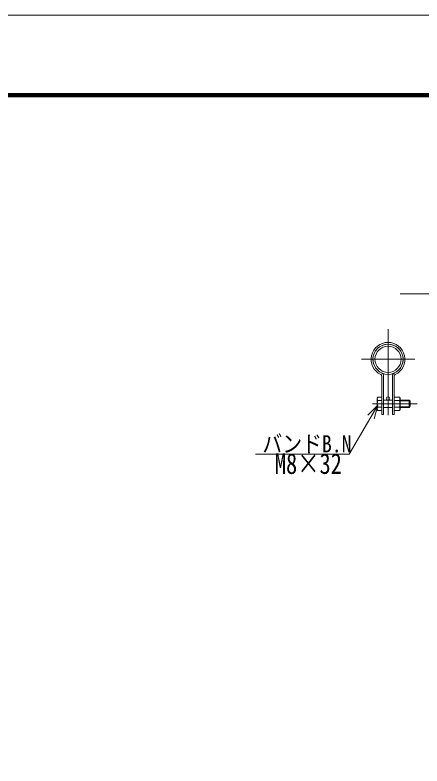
# Model space of a CAD drawing. Units: millimetres, scale not verified. Extents: x -4200 to 4200, y -2970 to 2970.
# Drawn here: x -115 to 1030, y 861 to 2970 of the extents above; entities that cross this region are included whole.
import ezdxf
from ezdxf.enums import TextEntityAlignment as Align

# ---------------------------------------------------------------- set-up
doc = ezdxf.new("R2010")
doc.units = ezdxf.units.MM
doc.header["$LTSCALE"] = 10
doc.linetypes.add('USER1', pattern=[50.5, 30, -9, 2.5, -9])
for name, color, linetype, lineweight in [('0-1_3', 3, 'Continuous', 13), ('0-2_26', 2, 'USER1', 13), ('0-3_1', 1, 'Continuous', 9), ('0-5_28', 7, 'Continuous', 13), ('0-6_23', 2, 'Continuous', 9)]:
    doc.layers.add(name, color=color, linetype=linetype, lineweight=lineweight)
doc.layers.add('0-8_21', color=7, linetype='Continuous')
doc.styles.add('ＭＳ ゴシック', font='')
doc.styles.get('ＭＳ ゴシック').set_extended_font_data('MS Gothic')

msp = doc.modelspace()

# ---------------------------------------------------------------- linework, layer by layer
at = {"layer": '0-1_3'}
for p, q in [((916.8, 1955.7), (916.8, 1883.14)), ((921.8, 1955.7), (921.8, 1848.14)), ((946.8, 1955.7), (946.8, 1848.14)), ((951.8, 1955.7), (951.8, 1883.14)), ((903.55, 1893.89), (905.29, 1896.9)), ((903.55, 1893.89), (903.55, 1862.39)), ((916.8, 1896.9), (905.29, 1896.9)), ((916.8, 1887.52), (905.29, 1887.52)), ((916.8, 1896.9), (916.8, 1848.14)), ((921.8, 1888.14), (946.8, 1888.14)), ((951.8, 1896.9), (966.24, 1896.9)), ((951.8, 1848.14), (951.8, 1896.9)), ((951.8, 1887.52), (966.24, 1887.52)), ((966.24, 1896.9), (968.05, 1893.76)), ((968.05, 1862.51), (968.05, 1893.76)), ((968.05, 1888.14), (993.8, 1888.14)), ((968.05, 1886.26), (995.67, 1886.26)), ((993.8, 1888.14), (996.8, 1885.14)), ((993.8, 1888.14), (993.8, 1868.14)), ((996.8, 1885.14), (996.8, 1871.14)), ((903.55, 1862.39), (905.29, 1859.37)), ((916.8, 1868.75), (905.29, 1868.75)), ((916.8, 1859.37), (905.29, 1859.37)), ((921.8, 1868.14), (946.8, 1868.14)), ((951.8, 1868.75), (966.24, 1868.75)), ((951.8, 1859.37), (966.24, 1859.37)), ((966.24, 1859.37), (968.05, 1862.51)), ((968.05, 1870.01), (995.67, 1870.01)), ((968.05, 1868.14), (993.8, 1868.14)), ((993.8, 1868.14), (996.8, 1871.14)), ((916.8, 1848.14), (921.8, 1848.14)), ((946.8, 1848.14), (951.8, 1848.14))]:
    msp.add_line(p, q, dxfattribs=at)
msp.add_circle((934.3, 1893.14), 5, dxfattribs=at)
for centre, radius, start, end in [((934.3, 2003.14), 47.5, 295.37693, 244.62307), ((934.3, 2003.14), 42.5, 295.37693, 244.62307), ((911.8, 1955.7), 10, 0, 64.62307), ((956.8, 1955.7), 10, 115.37693, 180), ((911.8, 1955.7), 5, 0, 64.62307), ((956.8, 1955.7), 5, 115.37693, 180), ((912.14, 1892.21), 8.31, 145.61585, 214.38415), ((934.89, 1878.14), 31.05, 162.4121, 197.5879), ((959.38, 1892.21), 8.31, 325.61586, 34.38414), ((936.64, 1878.14), 31.05, 342.4121, 17.5879), ((912.14, 1864.06), 8.31, 145.61585, 214.38415), ((959.38, 1864.06), 8.31, 325.61585, 34.38416)]:
    msp.add_arc(centre, radius, start, end, dxfattribs=at)
at = {"layer": '0-2_26'}
for p, q in [((934.3, 2088.14), (934.3, 1846.1)), ((1009.3, 2003.14), (859.3, 2003.14)), ((890.75, 1878.14), (1015.75, 1878.14))]:
    msp.add_line(p, q, dxfattribs=at)
at = {"layer": '0-3_1'}
for radius in [42.5, 36.75]:
    msp.add_circle((934.3, 2003.14), radius, dxfattribs=at)
at = {"layer": '0-5_28'}
for p, q in [((905.56, 1874.37), (824.67, 1736.85)), ((905.56, 1874.37), (877.05, 1846.32)), ((905.56, 1874.37), (894.9, 1835.82)), ((824.67, 1736.85), (561.15, 1736.85))]:
    msp.add_line(p, q, dxfattribs=at)
msp.add_lwpolyline([(1309.62, 2051.2), (1271.04, 2187.3), (968.59, 2187.3)], dxfattribs=at)
at = {"layer": '0-6_23'}
for points in [[(-4200, 2970), (4200, 2970), (4200, -2970), (-4200, -2970)], [(-3930, 2750), (3930, 2750), (3930, -2750), (-3930, -2750)], [(-3927.5, 2747.5), (3927.5, 2747.5), (3927.5, -2747.5), (-3927.5, -2747.5)], [(-3925, 2745), (3925, 2745), (3925, -2745), (-3925, -2745)], [(-3922.5, 2742.5), (3922.5, 2742.5), (3922.5, -2742.5), (-3922.5, -2742.5)], [(-3920, 2740), (3920, 2740), (3920, -2740), (-3920, -2740)]]:
    msp.add_lwpolyline(points, close=True, dxfattribs=at)

# ---------------------------------------------------------------- texts
at = {"layer": '0-5_28', "style": 'ＭＳ ゴシック', "width": 0.85}
msp.add_text('バンドB.N', height=48.09, dxfattribs=at).set_placement((581.06, 1727.24), align=Align.BOTTOM_LEFT)
at = {"layer": '0-8_21', "style": 'ＭＳ ゴシック', "width": 0.8}
msp.add_text('M8×32', height=57.7, dxfattribs=at).set_placement((616.08, 1663.92), align=Align.BOTTOM_LEFT)

doc.saveas('drawing.dxf')
